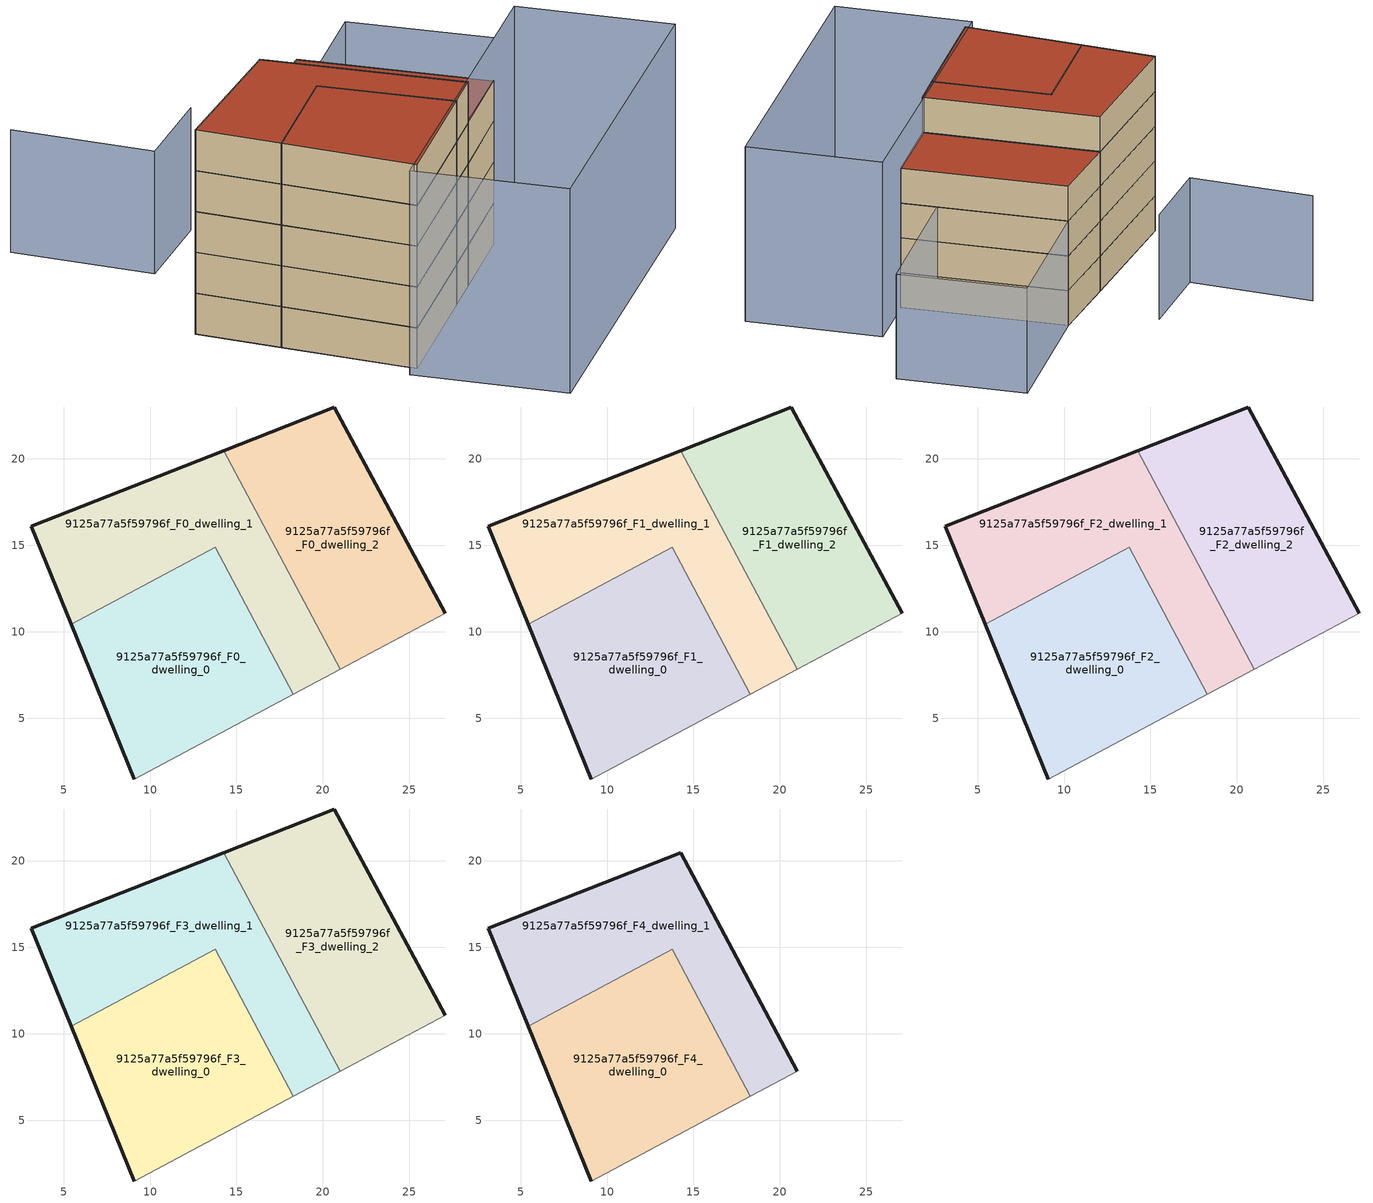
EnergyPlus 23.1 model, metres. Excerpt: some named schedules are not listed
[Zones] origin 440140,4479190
9125a77a5f59796f_F0_dwelling_0
 floor ground (EU_floor_Construction): 18.3,6.39 13.77,14.88 5.44,10.43 9.09,1.48 z0
 wall outside (EU_wall_Construction): 9.09,1.48 5.44,10.43 z0:3
 wall adiabatic (EU_wall_Construction): 18.3,6.39 9.09,1.48 z0:3
 wall to 9125a77a5f59796f_F0_dwelling_1 (EU_wall_Construction): 5.44,10.43 13.77,14.88 18.3,6.39 z0:3
9125a77a5f59796f_F0_dwelling_1
 floor ground (EU_floor_Construction): 21.01,7.84 14.26,20.49 3.13,16.1 5.44,10.43 13.77,14.88 18.3,6.39 z0
 wall outside (EU_wall_Construction): 5.44,10.43 3.13,16.1 14.26,20.49 z0:3
 wall adiabatic (EU_wall_Construction): 21.01,7.84 18.3,6.39 z0:3
 wall to 9125a77a5f59796f_F0_dwelling_2 (EU_wall_Construction): 14.26,20.49 21.01,7.84 z0:3
9125a77a5f59796f_F0_dwelling_2
 floor ground (EU_floor_Construction): 27.09,11.08 20.67,23.01 14.26,20.49 21.01,7.84 z0
 wall outside (EU_wall_Construction): 14.26,20.49 20.67,23.01 27.09,11.08 z0:3
 wall adiabatic (EU_wall_Construction): 27.09,11.08 21.01,7.84 z0:3
9125a77a5f59796f_F1_dwelling_0
 floor to 9125a77a5f59796f_F0_dwelling_0 (EU_floor_Construction): 18.3,6.39 13.77,14.88 5.44,10.43 9.09,1.48 z3
 wall outside (EU_wall_Construction): 9.09,1.48 5.44,10.43 z3:6
 wall adiabatic (EU_wall_Construction): 18.3,6.39 9.09,1.48 z3:6
 wall to 9125a77a5f59796f_F1_dwelling_1 (EU_wall_Construction): 5.44,10.43 13.77,14.88 18.3,6.39 z3:6
9125a77a5f59796f_F1_dwelling_1
 floor to 9125a77a5f59796f_F0_dwelling_1 (EU_floor_Construction): 21.01,7.84 14.26,20.49 3.13,16.1 5.44,10.43 13.77,14.88 18.3,6.39 z3
 wall outside (EU_wall_Construction): 5.44,10.43 3.13,16.1 14.26,20.49 z3:6
 wall adiabatic (EU_wall_Construction): 21.01,7.84 18.3,6.39 z3:6
 wall to 9125a77a5f59796f_F1_dwelling_2 (EU_wall_Construction): 14.26,20.49 21.01,7.84 z3:6
9125a77a5f59796f_F1_dwelling_2
 floor to 9125a77a5f59796f_F0_dwelling_2 (EU_floor_Construction): 27.09,11.08 20.67,23.01 14.26,20.49 21.01,7.84 z3
 wall outside (EU_wall_Construction): 14.26,20.49 20.67,23.01 27.09,11.08 z3:6
 wall adiabatic (EU_wall_Construction): 27.09,11.08 21.01,7.84 z3:6
9125a77a5f59796f_F2_dwelling_0
 floor to 9125a77a5f59796f_F1_dwelling_0 (EU_floor_Construction): 18.3,6.39 13.77,14.88 5.44,10.43 9.09,1.48 z6
 wall outside (EU_wall_Construction): 9.09,1.48 5.44,10.43 z6:9
 wall adiabatic (EU_wall_Construction): 18.3,6.39 9.09,1.48 z6:9
 wall to 9125a77a5f59796f_F2_dwelling_1 (EU_wall_Construction): 5.44,10.43 13.77,14.88 18.3,6.39 z6:9
9125a77a5f59796f_F2_dwelling_1
 floor to 9125a77a5f59796f_F1_dwelling_1 (EU_floor_Construction): 21.01,7.84 14.26,20.49 3.13,16.1 5.44,10.43 13.77,14.88 18.3,6.39 z6
 wall outside (EU_wall_Construction): 5.44,10.43 3.13,16.1 14.26,20.49 z6:9
 wall adiabatic (EU_wall_Construction): 21.01,7.84 18.3,6.39 z6:9
 wall to 9125a77a5f59796f_F2_dwelling_2 (EU_wall_Construction): 14.26,20.49 21.01,7.84 z6:9
9125a77a5f59796f_F2_dwelling_2
 floor to 9125a77a5f59796f_F1_dwelling_2 (EU_floor_Construction): 27.09,11.08 20.67,23.01 14.26,20.49 21.01,7.84 z6
 wall outside (EU_wall_Construction): 14.26,20.49 20.67,23.01 27.09,11.08 z6:9
 wall adiabatic (EU_wall_Construction): 27.09,11.08 21.01,7.84 z6:9
9125a77a5f59796f_F3_dwelling_0
 floor to 9125a77a5f59796f_F2_dwelling_0 (EU_floor_Construction): 18.3,6.39 13.77,14.88 5.44,10.43 9.09,1.48 z9
 wall outside (EU_wall_Construction): 9.09,1.48 5.44,10.43 z9:12
 wall adiabatic (EU_wall_Construction): 18.3,6.39 9.09,1.48 z9:12
 wall to 9125a77a5f59796f_F3_dwelling_1 (EU_wall_Construction): 5.44,10.43 13.77,14.88 18.3,6.39 z9:12
9125a77a5f59796f_F3_dwelling_1
 floor to 9125a77a5f59796f_F2_dwelling_1 (EU_floor_Construction): 21.01,7.84 14.26,20.49 3.13,16.1 5.44,10.43 13.77,14.88 18.3,6.39 z9
 wall outside (EU_wall_Construction): 5.44,10.43 3.13,16.1 14.26,20.49 z9:12
 wall adiabatic (EU_wall_Construction): 21.01,7.84 18.3,6.39 z9:12
 wall to 9125a77a5f59796f_F3_dwelling_2 (EU_wall_Construction): 14.26,20.49 21.01,7.84 z9:12
9125a77a5f59796f_F3_dwelling_2
 floor to 9125a77a5f59796f_F2_dwelling_2 (EU_floor_Construction): 27.09,11.08 20.67,23.01 14.26,20.49 21.01,7.84 z9
 wall outside (EU_wall_Construction): 14.26,20.49 20.67,23.01 27.09,11.08 z9:12
 wall adiabatic (EU_wall_Construction): 27.09,11.08 21.01,7.84 z9:12
 roof outside (EU_roof_Construction): 20.67,23.01 27.09,11.08 21.01,7.84 14.26,20.49 z12
9125a77a5f59796f_F4_dwelling_0
 floor to 9125a77a5f59796f_F3_dwelling_0 (EU_floor_Construction): 18.3,6.39 13.77,14.88 5.44,10.43 9.09,1.48 z12
 wall outside (EU_wall_Construction): 9.09,1.48 5.44,10.43 z12:15
 wall adiabatic (EU_wall_Construction): 18.3,6.39 9.09,1.48 z12:15
 wall to 9125a77a5f59796f_F4_dwelling_1 (EU_wall_Construction): 5.44,10.43 13.77,14.88 18.3,6.39 z12:15
 roof outside (EU_roof_Construction): 13.77,14.88 18.3,6.39 9.09,1.48 5.44,10.43 z15
9125a77a5f59796f_F4_dwelling_1
 floor to 9125a77a5f59796f_F3_dwelling_1 (EU_floor_Construction): 21.01,7.84 14.26,20.49 3.13,16.1 5.44,10.43 13.77,14.88 18.3,6.39 z12
 wall outside (EU_wall_Construction): 5.44,10.43 3.13,16.1 14.26,20.49 21.01,7.84 z12:15
 wall adiabatic (EU_wall_Construction): 21.01,7.84 18.3,6.39 z12:15
 roof outside (EU_roof_Construction): 14.26,20.49 21.01,7.84 18.3,6.39 13.77,14.88 5.44,10.43 3.13,16.1 z15
shading: 37.05,3.85 13.18,-8.6 / 13.18,-8.6 8.05,1.23 / 8.05,1.23 31.93,13.68 / 31.93,13.68 37.05,3.85 z0:15; 15.02,27.42 8.36,24.54 / 8.36,24.54 4.34,33.87 / 36.97,19.74 25.65,13.69 / 25.65,13.69 20.67,23.01 / 20.67,23.01 31.99,29.05 / 31.99,29.05 36.97,19.74 z0:9
[Building]
EU S2 Campaign: North Axis=0; Terrain=City; Solar Distribution=FullExterior
[Site:Location]
Madrid: Latitude=40.5; Longitude=-3.5; Time Zone=1; Elevation=609
[SizingPeriod:WeatherFileDays]
AnnualSizingPeriod: Begin Month=1; Begin Day of Month=1; End Month=12; End Day of Month=31; Day of Week for Start Day=Monday; Use Weather File Daylight Saving Period=No; Use Weather File Rain and Snow Indicators=No
[MATERIAL]
EU_InternalMass_Material: Roughness=MediumRough; Thickness=0.1; Conductivity=1; Density=1800; Specific Heat=900; Thermal Absorptance=0.9; Solar Absorptance=0.7; Visible Absorptance=0.7
[MATERIAL:NOMASS] Roughness=MediumRough; Thermal Absorptance=0.9; Solar Absorptance=0.7; Visible Absorptance=0.7
Name | Thermal Resistance
EU_wall_NoMass | 1.60022
EU_roof_NoMass | 1.57597
EU_floor_NoMass | 0.470652
[CONSTRUCTION]
EU_wall_Construction: EU_wall_NoMass
EU_roof_Construction: EU_roof_NoMass
EU_floor_Construction: EU_floor_NoMass
EU_InternalMass_Construction: EU_InternalMass_Material
[ZONE] Type=1; Multiplier=1; Ceiling Height=autocalculate; Floor Area=autocalculate; Part of Total Floor Area=Yes
Name | Volume
9125a77a5f59796f_F0_dwelling_0; 9125a77a5f59796f_F1_dwelling_0; 9125a77a5f59796f_F2_dwelling_0; 9125a77a5f59796f_F3_dwelling_0; 9125a77a5f59796f_F4_dwelling_0 | 287.051
9125a77a5f59796f_F0_dwelling_1; 9125a77a5f59796f_F1_dwelling_1; 9125a77a5f59796f_F2_dwelling_1; 9125a77a5f59796f_F3_dwelling_1; 9125a77a5f59796f_F4_dwelling_1 | 287.086
9125a77a5f59796f_F0_dwelling_2; 9125a77a5f59796f_F1_dwelling_2; 9125a77a5f59796f_F2_dwelling_2; 9125a77a5f59796f_F3_dwelling_2 | 287.069
[INTERNALMASS] Construction=EU_InternalMass_Construction
Name | Zone or ZoneList | Surface Area
9125a77a5f59796f_F0_dwelling_0_EU_InternalMass | 9125a77a5f59796f_F0_dwelling_0 | 95.6864
9125a77a5f59796f_F0_dwelling_1_EU_InternalMass | 9125a77a5f59796f_F0_dwelling_1 | 95.6953
9125a77a5f59796f_F0_dwelling_2_EU_InternalMass | 9125a77a5f59796f_F0_dwelling_2 | 95.69
9125a77a5f59796f_F1_dwelling_0_EU_InternalMass | 9125a77a5f59796f_F1_dwelling_0 | 95.6864
9125a77a5f59796f_F1_dwelling_1_EU_InternalMass | 9125a77a5f59796f_F1_dwelling_1 | 95.6953
9125a77a5f59796f_F1_dwelling_2_EU_InternalMass | 9125a77a5f59796f_F1_dwelling_2 | 95.69
9125a77a5f59796f_F2_dwelling_0_EU_InternalMass | 9125a77a5f59796f_F2_dwelling_0 | 95.6864
9125a77a5f59796f_F2_dwelling_1_EU_InternalMass | 9125a77a5f59796f_F2_dwelling_1 | 95.6953
9125a77a5f59796f_F2_dwelling_2_EU_InternalMass | 9125a77a5f59796f_F2_dwelling_2 | 95.69
9125a77a5f59796f_F3_dwelling_0_EU_InternalMass | 9125a77a5f59796f_F3_dwelling_0 | 95.6864
9125a77a5f59796f_F3_dwelling_1_EU_InternalMass | 9125a77a5f59796f_F3_dwelling_1 | 95.6953
9125a77a5f59796f_F3_dwelling_2_EU_InternalMass | 9125a77a5f59796f_F3_dwelling_2 | 95.69
9125a77a5f59796f_F4_dwelling_0_EU_InternalMass | 9125a77a5f59796f_F4_dwelling_0 | 143.531
9125a77a5f59796f_F4_dwelling_1_EU_InternalMass | 9125a77a5f59796f_F4_dwelling_1 | 143.537
[OTHEREQUIPMENT] Fuel Type=Electricity; Design Level Calculation Method=Watts/Area; Power per Zone Floor Area=1; Fraction Latent=0; Fraction Radiant=0; Fraction Lost=0; Carbon Dioxide Generation Rate=0; EndUse Subcategory=EU_Step8_InternalGains
Name | Zone or ZoneList or Space or SpaceList | Schedule
EU_Step8_InternalGain_9125a77a5f59796f_F0_dwelling_0_f000 | 9125a77a5f59796f_F0_dwelling_0 | EU_Step8_GainSchedule_9125a77a5f59796f_F0_dwelling_0_f000
EU_Step8_InternalGain_9125a77a5f59796f_F0_dwelling_1_f000 | 9125a77a5f59796f_F0_dwelling_1 | EU_Step8_GainSchedule_9125a77a5f59796f_F0_dwelling_1_f000
EU_Step8_InternalGain_9125a77a5f59796f_F0_dwelling_2_f000 | 9125a77a5f59796f_F0_dwelling_2 | EU_Step8_GainSchedule_9125a77a5f59796f_F0_dwelling_2_f000
EU_Step8_InternalGain_9125a77a5f59796f_F1_dwelling_0_f000 | 9125a77a5f59796f_F1_dwelling_0 | EU_Step8_GainSchedule_9125a77a5f59796f_F1_dwelling_0_f000
EU_Step8_InternalGain_9125a77a5f59796f_F1_dwelling_1_f000 | 9125a77a5f59796f_F1_dwelling_1 | EU_Step8_GainSchedule_9125a77a5f59796f_F1_dwelling_1_f000
EU_Step8_InternalGain_9125a77a5f59796f_F1_dwelling_2_f000 | 9125a77a5f59796f_F1_dwelling_2 | EU_Step8_GainSchedule_9125a77a5f59796f_F1_dwelling_2_f000
EU_Step8_InternalGain_9125a77a5f59796f_F2_dwelling_0_f000 | 9125a77a5f59796f_F2_dwelling_0 | EU_Step8_GainSchedule_9125a77a5f59796f_F2_dwelling_0_f000
EU_Step8_InternalGain_9125a77a5f59796f_F2_dwelling_1_f000 | 9125a77a5f59796f_F2_dwelling_1 | EU_Step8_GainSchedule_9125a77a5f59796f_F2_dwelling_1_f000
EU_Step8_InternalGain_9125a77a5f59796f_F2_dwelling_2_f000 | 9125a77a5f59796f_F2_dwelling_2 | EU_Step8_GainSchedule_9125a77a5f59796f_F2_dwelling_2_f000
EU_Step8_InternalGain_9125a77a5f59796f_F3_dwelling_0_f000 | 9125a77a5f59796f_F3_dwelling_0 | EU_Step8_GainSchedule_9125a77a5f59796f_F3_dwelling_0_f000
EU_Step8_InternalGain_9125a77a5f59796f_F3_dwelling_1_f000 | 9125a77a5f59796f_F3_dwelling_1 | EU_Step8_GainSchedule_9125a77a5f59796f_F3_dwelling_1_f000
EU_Step8_InternalGain_9125a77a5f59796f_F3_dwelling_2_f000 | 9125a77a5f59796f_F3_dwelling_2 | EU_Step8_GainSchedule_9125a77a5f59796f_F3_dwelling_2_f000
EU_Step8_InternalGain_9125a77a5f59796f_F4_dwelling_0_f000 | 9125a77a5f59796f_F4_dwelling_0 | EU_Step8_GainSchedule_9125a77a5f59796f_F4_dwelling_0_f000
EU_Step8_InternalGain_9125a77a5f59796f_F4_dwelling_1_f000 | 9125a77a5f59796f_F4_dwelling_1 | EU_Step8_GainSchedule_9125a77a5f59796f_F4_dwelling_1_f000
[ZONEVENTILATION:DESIGNFLOWRATE] Schedule=EU_AlwaysOn; Design Flow Rate Calculation Method=AirChanges/Hour; Air Changes per Hour=0.480704; Ventilation Type=Natural; Fan Pressure Rise=0; Fan Total Efficiency=1; Constant Term Coefficient=1; Temperature Term Coefficient=0; Velocity Term Coefficient=0; Velocity Squared Term Coefficient=0; Minimum Indoor Temperature=-100; Maximum Indoor Temperature=100; Delta Temperature=-100; Minimum Outdoor Temperature=-100; Maximum Outdoor Temperature=100; Maximum Wind Speed=40
Name | Zone or ZoneList or Space or SpaceList
EU_ConstantAir_9125a77a5f59796f_F0_dwelling_0 | 9125a77a5f59796f_F0_dwelling_0
EU_ConstantAir_9125a77a5f59796f_F0_dwelling_1 | 9125a77a5f59796f_F0_dwelling_1
EU_ConstantAir_9125a77a5f59796f_F0_dwelling_2 | 9125a77a5f59796f_F0_dwelling_2
EU_ConstantAir_9125a77a5f59796f_F1_dwelling_0 | 9125a77a5f59796f_F1_dwelling_0
EU_ConstantAir_9125a77a5f59796f_F1_dwelling_1 | 9125a77a5f59796f_F1_dwelling_1
EU_ConstantAir_9125a77a5f59796f_F1_dwelling_2 | 9125a77a5f59796f_F1_dwelling_2
EU_ConstantAir_9125a77a5f59796f_F2_dwelling_0 | 9125a77a5f59796f_F2_dwelling_0
EU_ConstantAir_9125a77a5f59796f_F2_dwelling_1 | 9125a77a5f59796f_F2_dwelling_1
EU_ConstantAir_9125a77a5f59796f_F2_dwelling_2 | 9125a77a5f59796f_F2_dwelling_2
EU_ConstantAir_9125a77a5f59796f_F3_dwelling_0 | 9125a77a5f59796f_F3_dwelling_0
EU_ConstantAir_9125a77a5f59796f_F3_dwelling_1 | 9125a77a5f59796f_F3_dwelling_1
EU_ConstantAir_9125a77a5f59796f_F3_dwelling_2 | 9125a77a5f59796f_F3_dwelling_2
EU_ConstantAir_9125a77a5f59796f_F4_dwelling_0 | 9125a77a5f59796f_F4_dwelling_0
EU_ConstantAir_9125a77a5f59796f_F4_dwelling_1 | 9125a77a5f59796f_F4_dwelling_1
[HVACTEMPLATE:THERMOSTAT] Constant Heating Setpoint=20; Constant Cooling Setpoint=50
EU_HeatOnly_9125a77a5f59796f_F0_dwelling_0; EU_HeatOnly_9125a77a5f59796f_F0_dwelling_1; EU_HeatOnly_9125a77a5f59796f_F0_dwelling_2; EU_HeatOnly_9125a77a5f59796f_F1_dwelling_0; EU_HeatOnly_9125a77a5f59796f_F1_dwelling_1; EU_HeatOnly_9125a77a5f59796f_F1_dwelling_2; EU_HeatOnly_9125a77a5f59796f_F2_dwelling_0; EU_HeatOnly_9125a77a5f59796f_F2_dwelling_1; EU_HeatOnly_9125a77a5f59796f_F2_dwelling_2; EU_HeatOnly_9125a77a5f59796f_F3_dwelling_0; EU_HeatOnly_9125a77a5f59796f_F3_dwelling_1; EU_HeatOnly_9125a77a5f59796f_F3_dwelling_2; EU_HeatOnly_9125a77a5f59796f_F4_dwelling_0; EU_HeatOnly_9125a77a5f59796f_F4_dwelling_1
[HVACTEMPLATE:ZONE:IDEALLOADSAIRSYSTEM] System Availability Schedule=EU_AlwaysOn; Maximum Heating Supply Air Temperature=50; Minimum Cooling Supply Air Temperature=13; Maximum Heating Supply Air Humidity Ratio=0.0156; Minimum Cooling Supply Air Humidity Ratio=0.0077; Heating Limit=NoLimit; Cooling Limit=NoLimit; Heating Availability Schedule=EU_AlwaysOn; Cooling Availability Schedule=EU_CoolingOff; Dehumidification Control Type=ConstantSensibleHeatRatio; Cooling Sensible Heat Ratio=0.7; Dehumidification Setpoint=60; Humidification Control Type=None; Humidification Setpoint=30; Outdoor Air Method=None; Outdoor Air Flow Rate per Person=0.00944; Outdoor Air Flow Rate per Zone Floor Area=0; Outdoor Air Flow Rate per Zone=0; Demand Controlled Ventilation Type=None; Outdoor Air Economizer Type=NoEconomizer; Heat Recovery Type=None; Sensible Heat Recovery Effectiveness=0.7; Latent Heat Recovery Effectiveness=0.65
Name | Template Thermostat
9125a77a5f59796f_F0_dwelling_0 | EU_HeatOnly_9125a77a5f59796f_F0_dwelling_0
9125a77a5f59796f_F0_dwelling_1 | EU_HeatOnly_9125a77a5f59796f_F0_dwelling_1
9125a77a5f59796f_F0_dwelling_2 | EU_HeatOnly_9125a77a5f59796f_F0_dwelling_2
9125a77a5f59796f_F1_dwelling_0 | EU_HeatOnly_9125a77a5f59796f_F1_dwelling_0
9125a77a5f59796f_F1_dwelling_1 | EU_HeatOnly_9125a77a5f59796f_F1_dwelling_1
9125a77a5f59796f_F1_dwelling_2 | EU_HeatOnly_9125a77a5f59796f_F1_dwelling_2
9125a77a5f59796f_F2_dwelling_0 | EU_HeatOnly_9125a77a5f59796f_F2_dwelling_0
9125a77a5f59796f_F2_dwelling_1 | EU_HeatOnly_9125a77a5f59796f_F2_dwelling_1
9125a77a5f59796f_F2_dwelling_2 | EU_HeatOnly_9125a77a5f59796f_F2_dwelling_2
9125a77a5f59796f_F3_dwelling_0 | EU_HeatOnly_9125a77a5f59796f_F3_dwelling_0
9125a77a5f59796f_F3_dwelling_1 | EU_HeatOnly_9125a77a5f59796f_F3_dwelling_1
9125a77a5f59796f_F3_dwelling_2 | EU_HeatOnly_9125a77a5f59796f_F3_dwelling_2
9125a77a5f59796f_F4_dwelling_0 | EU_HeatOnly_9125a77a5f59796f_F4_dwelling_0
9125a77a5f59796f_F4_dwelling_1 | EU_HeatOnly_9125a77a5f59796f_F4_dwelling_1
[SIZING:ZONE] Zone Cooling Design Supply Air Temperature Input Method=SupplyAirTemperature; Zone Cooling Design Supply Air Temperature=13; Zone Heating Design Supply Air Temperature Input Method=SupplyAirTemperature; Zone Heating Design Supply Air Temperature=50; Zone Cooling Design Supply Air Humidity Ratio=0.008; Zone Heating Design Supply Air Humidity Ratio=0.008; Cooling Design Air Flow Method=DesignDay; Cooling Design Air Flow Rate=0; Cooling Minimum Air Flow per Zone Floor Area=0.000762; Cooling Minimum Air Flow=0; Cooling Minimum Air Flow Fraction=0.2; Heating Design Air Flow Method=DesignDay; Heating Design Air Flow Rate=0; Heating Maximum Air Flow per Zone Floor Area=0.002032; Heating Maximum Air Flow=0.141576; Heating Maximum Air Flow Fraction=0.3; Account for Dedicated Outdoor Air System=No; Dedicated Outdoor Air System Control Strategy=NeutralSupplyAir; Dedicated Outdoor Air Low Setpoint Temperature for Design=autosize; Dedicated Outdoor Air High Setpoint Temperature for Design=autosize; Zone Load Sizing Method=Sensible Load Only No Latent Load; Zone Latent Cooling Design Supply Air Humidity Ratio Input Method=HumidityRatioDifference; Zone Cooling Design Supply Air Humidity Ratio Difference=0.005; Zone Latent Heating Design Supply Air Humidity Ratio Input Method=HumidityRatioDifference; Zone Humidification Design Supply Air Humidity Ratio Difference=0.005
9125a77a5f59796f_F0_dwelling_0; 9125a77a5f59796f_F0_dwelling_1; 9125a77a5f59796f_F0_dwelling_2; 9125a77a5f59796f_F1_dwelling_0; 9125a77a5f59796f_F1_dwelling_1; 9125a77a5f59796f_F1_dwelling_2; 9125a77a5f59796f_F2_dwelling_0; 9125a77a5f59796f_F2_dwelling_1; 9125a77a5f59796f_F2_dwelling_2; 9125a77a5f59796f_F3_dwelling_0; 9125a77a5f59796f_F3_dwelling_1; 9125a77a5f59796f_F3_dwelling_2; 9125a77a5f59796f_F4_dwelling_0; 9125a77a5f59796f_F4_dwelling_1
[SCHEDULE:FILE] Column Number=1; Rows to Skip at Top=0; Number of Hours of Data=8760; Column Separator=Comma; Interpolate to Timestep=No; Minutes per Item=60; Adjust Schedule for Daylight Savings=Yes
Name | File
EU_Step8_GainSchedule_9125a77a5f59796f_F0_dwelling_0_f000 | ../../schedules/9125a77a5f59796f/9125a77a5f59796f_F0_dwelling_0_f000_gain.csv
EU_Step8_GainSchedule_9125a77a5f59796f_F0_dwelling_1_f000 | ../../schedules/9125a77a5f59796f/9125a77a5f59796f_F0_dwelling_1_f000_gain.csv
